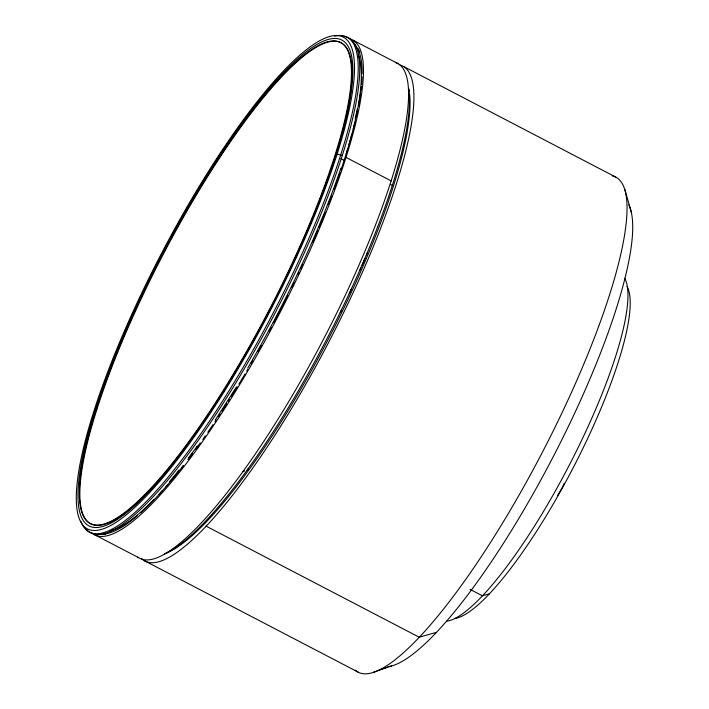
<?xml version="1.0" encoding="UTF-8"?>
<svg xmlns="http://www.w3.org/2000/svg" width="709" height="709" viewBox="0 0 709 709"><rect width="100%" height="100%" fill="white"/><g stroke="black" fill="none" stroke-linecap="round" stroke-linejoin="round"><path stroke-width="1.06" d="M355.209 118.793L357.593 107.777M340.932 168.139C317.02 237.807 284.628 304.356 247.751 368.033M236.381 387.017L215.412 419.861M188.222 458.271L197.022 446.378M169.486 481.766L179.04 470.111M373.519 672.212L387.141 667.364M379.324 669.89L391.59 665.946M489.281 593.867L482.412 595.79L470.04 589.347M436.336 632.384L419.17 637.205L206.044 526.113M337.28 154.119L342.385 155.493M353.339 40.333L398.44 63.854M403.394 66.407L615.669 177.046M346.107 157.433L391.217 180.946M340.869 158.586L344.193 160.323M390.703 184.562L392.361 185.43M334.621 156.937L335.171 157.221M96.264 409.217L96.814 409.501M93.561 534.161L138.672 557.682M144.37 560.677L358.346 672.229M624.682 188.869L631.382 212.408M314.247 214.49A6.204 2.375 22.1 0 1 314.69 213.506M116.196 352.639A6.204 2.375 22.1 0 1 117.738 352.231M358.32 54.85A273.435 60.637 -62.5 0 1 358.213 105.871M357.664 108.867A273.435 60.637 -62.5 0 1 355.971 117.153M355.519 119.201A273.435 60.637 -62.5 0 1 346.205 153.88M340.09 172.73A273.435 60.637 -62.5 0 1 336.872 181.974M331.652 196.216A273.435 60.637 -62.5 0 1 330.536 199.167M236.584 388.284A273.435 60.637 -62.5 0 1 235.468 390.11M198.281 445.828A273.435 60.637 -62.5 0 1 195.666 449.409M190.473 456.374A273.435 60.637 -62.5 0 1 189.179 458.076M183.409 465.538A273.435 60.637 -62.5 0 1 181.504 467.949M178.26 471.999A273.435 60.637 -62.5 0 1 172.252 479.275M167.457 484.867A273.435 60.637 -62.5 0 1 166.057 486.463M162.591 490.344A273.435 60.637 -62.5 0 1 159.011 494.253M153.933 499.579A273.435 60.637 -62.5 0 1 109.603 531.032M358.045 48.602A276.235 61.258 -62.5 0 1 359.959 52.493M105.65 534.196A276.235 61.258 -62.5 0 1 103.62 534.285M197.873 447.858A1.241 0.665 35.9 0 1 196.916 446.688A1.241 0.665 35.9 0 1 197.82 446.315A276.59 61.337 -62.5 0 0 200.292 442.877M354.704 44.614A276.59 61.337 -62.5 0 1 362.104 73.736M362.024 76.918A276.59 61.337 -62.5 0 1 361.537 84.539M361.342 86.595A276.59 61.337 -62.5 0 1 360.854 90.849M360.571 93.039A276.59 61.337 -62.5 0 1 358.267 106.988M357.008 113.21A276.59 61.337 -62.5 0 1 356.069 117.49M354.846 122.71A276.59 61.337 -62.5 0 1 353.295 128.949M351.912 134.205A276.59 61.337 -62.5 0 1 349.041 144.423M347.818 148.535A276.59 61.337 -62.5 0 1 340.976 169.903M337.333 180.37A276.59 61.337 -62.5 0 1 334.019 189.516M330.243 199.548A276.59 61.337 -62.5 0 1 328.338 204.484M325.183 212.443A276.59 61.337 -62.5 0 1 318.961 227.598M317.721 230.549A276.59 61.337 -62.5 0 1 312.704 242.194M302.521 264.785A276.59 61.337 -62.5 0 1 300.678 268.738M298.817 272.699A276.59 61.337 -62.5 0 1 297.877 274.675M294.075 282.607A276.59 61.337 -62.5 0 1 291.665 287.562M287.739 295.502A276.59 61.337 -62.5 0 1 273.692 322.825M271.219 327.469A276.59 61.337 -62.5 0 1 269.225 331.174M261.364 345.522A276.59 61.337 -62.5 0 1 258.138 351.283M252.705 360.81A276.59 61.337 -62.5 0 1 251.066 363.637M247.778 369.274A276.59 61.337 -62.5 0 1 246.679 371.144M245.03 373.935A276.59 61.337 -62.5 0 1 238.942 384.056M237.285 386.786A276.59 61.337 -62.5 0 1 231.161 396.668M229.486 399.327A276.59 61.337 -62.5 0 1 228.378 401.09M226.641 403.82A276.59 61.337 -62.5 0 1 221.908 411.158M220.136 413.87A276.59 61.337 -62.5 0 1 218.363 416.564M216.006 420.118A276.59 61.337 -62.5 0 1 214.827 421.882M213.054 424.514A276.59 61.337 -62.5 0 1 207.755 432.268M205.264 435.849A276.59 61.337 -62.5 0 1 202.774 439.385M192.52 453.547A276.59 61.337 -62.5 0 1 187.912 459.68M183.347 465.6A276.59 61.337 -62.5 0 1 177.941 472.416M175.265 475.712A276.59 61.337 -62.5 0 1 140.568 512.873M137.519 515.54A276.59 61.337 -62.5 0 1 98.569 533.576M350.202 38.898A279.027 61.878 -62.5 0 1 276.749 318.855A279.027 61.878 -62.5 0 1 91.266 532.388M243.816 470.404A1.241 0.665 35.9 0 1 244.082 471.414A1.241 0.665 35.9 0 1 242.983 471.379M395.312 62.41A279.027 61.878 -62.5 0 1 323.738 338.769A279.027 61.878 -62.5 0 1 137.794 557.079M247.858 468.986A1.241 0.665 35.9 0 1 248.23 470.049A1.241 0.665 35.9 0 1 247.113 470.04M408.863 89.715A273.435 60.637 -62.5 0 1 323.605 345.123A273.435 60.637 -62.5 0 1 164.488 553.897M367.156 253.281A271.122 60.123 -62.5 0 1 366.296 255.32M365.046 258.271A271.122 60.123 -62.5 0 1 362.131 265.077M360.854 268.011A271.122 60.123 -62.5 0 1 360.004 269.961M351.584 288.669A271.122 60.123 -62.5 0 1 349.289 293.615M341.242 310.507A271.122 60.123 -62.5 0 1 340.276 312.492M334.648 36.124A279.027 61.878 -62.5 0 1 272.274 314.707A279.027 61.878 -62.5 0 1 80.888 521.248M341.534 36.23A279.027 61.878 -62.5 0 1 275.349 312.483A279.027 61.878 -62.5 0 1 85.762 528.444M408.712 88.377A271.122 60.123 -62.5 0 1 409.244 91.266M409.651 94.377A271.122 60.123 -62.5 0 1 323.322 348.704A271.122 60.123 -62.5 0 1 166.606 552.967M612.195 175.876A279.027 61.878 -62.5 0 1 542.624 451.801A279.027 61.878 -62.5 0 1 355.315 670.218M399.982 64.998A279.027 61.878 -62.5 0 1 327.62 344.326A279.027 61.878 -62.5 0 1 141.508 558.488M628.759 204.901A263.526 58.439 -62.5 0 1 552.045 458.989A263.526 58.439 -62.5 0 1 387.841 666.699M624.664 278.291A195.321 43.311 -62.5 0 1 568.831 466.008A195.321 43.311 -62.5 0 1 446.466 621.235M627.022 286.445A189.117 41.937 -62.5 0 1 572.961 468.206A189.117 41.937 -62.5 0 1 454.478 618.496M564.364 483.352A32.552 7.223 -62.5 0 1 557.496 495.573M193.725 435.84A271.122 60.123 -62.5 0 0 343.484 44.357A271.122 60.123 -62.5 0 0 110.764 369.894A271.122 60.123 -62.5 0 0 193.725 435.84M188.798 442.833A273.851 60.726 -62.5 0 0 345.646 42.957A273.851 60.726 -62.5 0 0 111.889 363.433A273.851 60.726 -62.5 0 0 188.798 442.833M194.807 433.252A271.122 60.123 -62.5 0 0 342.35 43.63A271.122 60.123 -62.5 0 0 109.177 372.349A271.122 60.123 -62.5 0 0 194.807 433.252M194.346 436.611A277.166 61.47 -62.5 0 0 345.177 38.286A277.166 61.47 -62.5 0 0 106.802 374.334A277.166 61.47 -62.5 0 0 194.346 436.611"/></g></svg>
